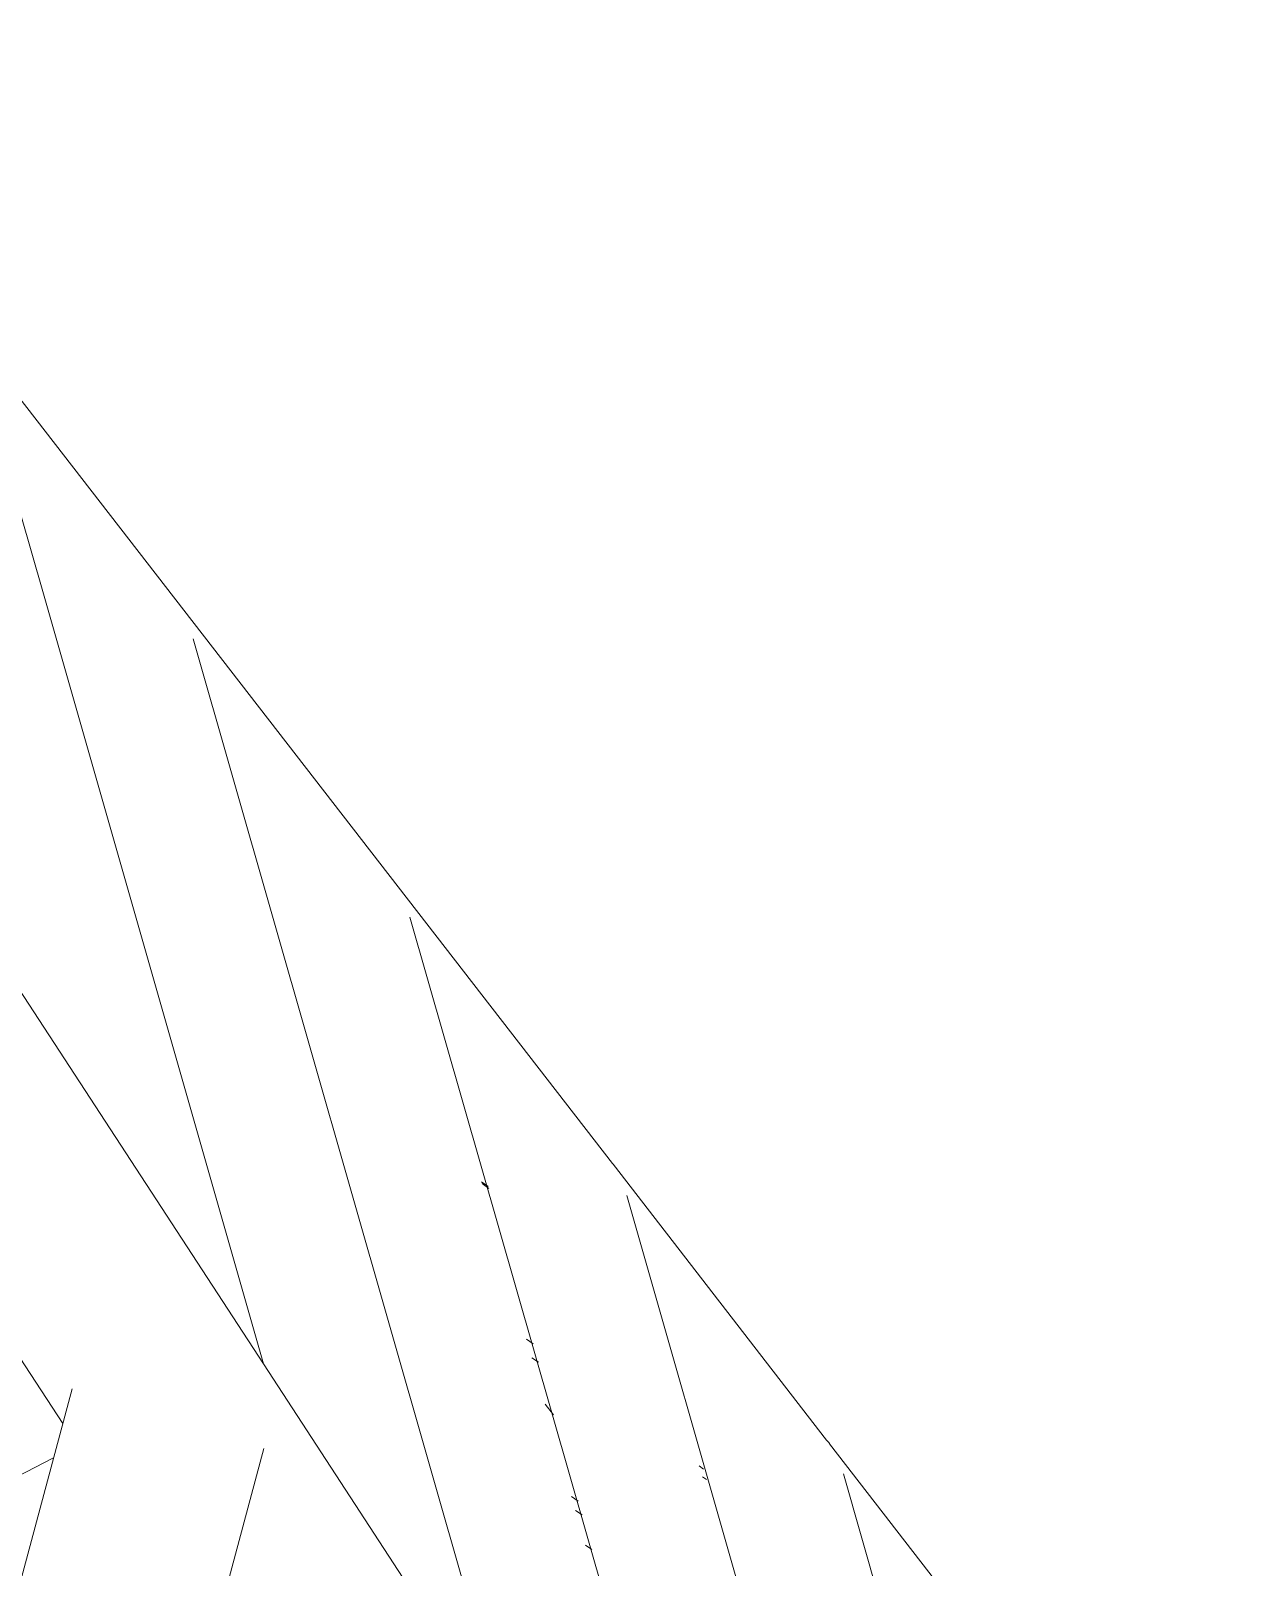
# Model space of a CAD drawing. Header units: millimetres. Extents: x 886808 to 1650903, y -1008069 to 230892.
# Drawn here: x 1050438.9 to 1050619.8, y -407707.3 to -407477.5 of the extents above; entities that cross this region are included whole.
import ezdxf

# ---------------------------------------------------------------- set-up
doc = ezdxf.new("R2010")
doc.units = ezdxf.units.MM
doc.layers.get('0').update_dxf_attribs({"lineweight": 0})
doc.layers.add('A_Dim', color=8, linetype='Continuous', lineweight=5)

# ---------------------------------------------------------------- blocks, each defined once
blk = doc.blocks.new('A$C14C457CE')
for p, q in [((9854.52, 1835.61), (9723.28, 2004.98)), ((9802.34, 1805.64), (9689.41, 1978.68)), ((9769.35, 1921.11), (9759.42, 1955.67)), ((9802.34, 1805.64), (9769.35, 1921.11)), ((9838.89, 1749.63), (9791.84, 1914.07)), ((9875.41, 1693.65), (9824.26, 1872.46)), ((9854.52, 1835.61), (9854.62, 1835.51)), ((9886.54, 1794.24), (9854.62, 1835.51)), ((9835.75, 1832.29), (9834.97, 1832.86)), ((9836.03, 1831.87), (9835.04, 1832.63)), ((9835.94, 1832.15), (9835.75, 1832.29)), ((9911.92, 1637.71), (9856.67, 1830.84)), ((9772.34, 1796.71), (9757.42, 1819.57)), ((9842.68, 1808.62), (9841.7, 1809.33)), ((9843.46, 1805.88), (9842.5, 1806.55)), ((9837.99, 1751.01), (9802.34, 1805.64)), ((9773.73, 1801.91), (9754.21, 1729.06)), ((9845.71, 1798.03), (9844.49, 1799.6)), ((9769.49, 1670.21), (9802.39, 1792.98)), ((9886.54, 1794.24), (9886.91, 1793.85)), ((9886.95, 1793.78), (9886.91, 1793.85)), ((9886.97, 1793.74), (9886.95, 1793.78)), ((9887, 1793.67), (9886.97, 1793.74)), ((9919.05, 1752.33), (9887, 1793.67)), ((9770.97, 1791.61), (9745.73, 1778.59)), ((9868.15, 1789.91), (9867.52, 1790.37)), ((9868.6, 1788.33), (9867.98, 1788.77)), ((9948.4, 1581.8), (9889.07, 1789.21)), ((9849.41, 1785.09), (9848.43, 1785.8)), ((9849.99, 1783.05), (9849.03, 1783.72)), ((9851.47, 1777.89), (9850.52, 1778.52))]:
    blk.add_line(p, q)

msp = doc.modelspace()

# ---------------------------------------------------------------- block references
at = {"layer": 'A_Dim', "transparency": 33554636}
msp.add_blockref('A$C14C457CE', (1040671.39, -409482.49), dxfattribs=at)

doc.saveas('drawing.dxf')
